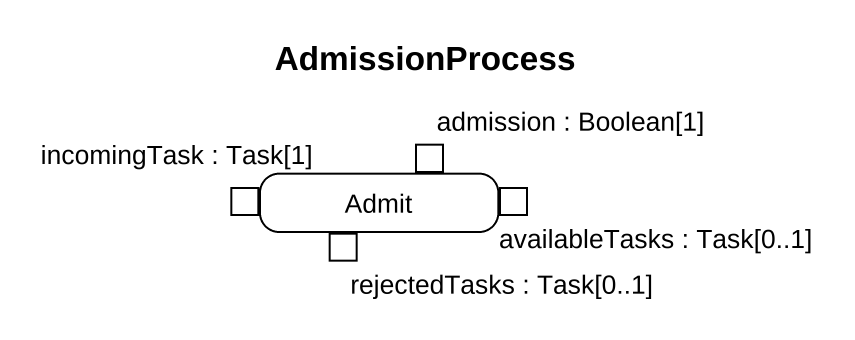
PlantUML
@startuml
title AdmissionProcess
hide empty description
state Admit #FFFFFF {
  state "admission : Boolean[1]" as admission_Boolean_1 <<inputPin>>
  state "incomingTask : Task[1]" as incomingTask_Task_1 <<inputPin>>
  state "rejectedTasks : Task[0..1]" as rejectedTasks_Task_0_1 <<outputPin>>
  state "availableTasks : Task[0..1]" as availableTasks_Task_0_1 <<outputPin>>
}
@enduml
